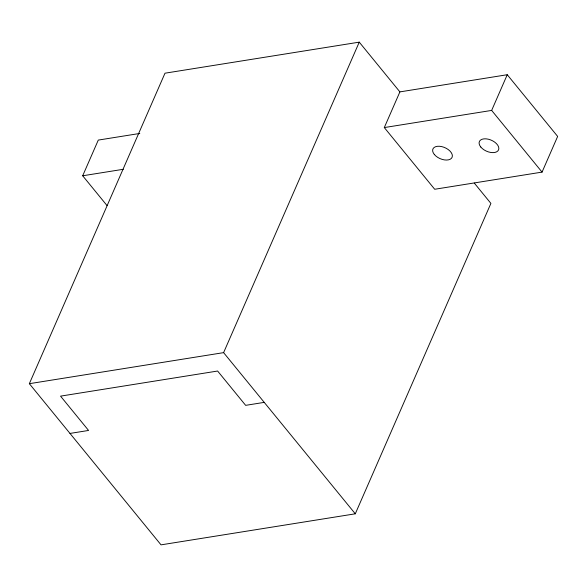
<?xml version="1.0" encoding="UTF-8"?>
<svg xmlns="http://www.w3.org/2000/svg" width="587" height="587" viewBox="0 0 587 587"><rect width="100%" height="100%" fill="white"/><g stroke="black" fill="none" stroke-linecap="round" stroke-linejoin="round"><path stroke-width="0.88" d="M107.025 205.56L82.694 175.777L98.286 140.088L139.787 133.454M474.303 183.085L490.901 203.403L355.289 513.808L161.029 544.853L29.35 383.685L164.998 73.192L359.259 42.147L399.894 91.888L507.249 74.725L557.65 136.419L542.058 172.108L434.703 189.263L384.302 127.57L399.894 91.888M29.35 383.685L223.603 352.64L359.259 42.147M384.302 127.57L491.657 110.415L507.249 74.725M82.694 175.777L123.292 169.291M69.985 433.426L88.578 430.454L60.542 396.137L217.616 371.028L245.652 405.346L264.245 402.374M491.657 110.415L542.058 172.108M223.603 352.64L355.289 513.808M434.321 154.454A10.463 6.002 23.6 0 0 451.388 158.373A10.463 6.002 23.6 0 0 441.791 146.618A10.463 6.002 23.6 0 0 434.321 154.454M480.79 147.029A10.463 6.002 23.6 0 0 497.864 150.94A10.463 6.002 23.6 0 0 488.259 139.185A10.463 6.002 23.6 0 0 480.79 147.029"/></g></svg>
